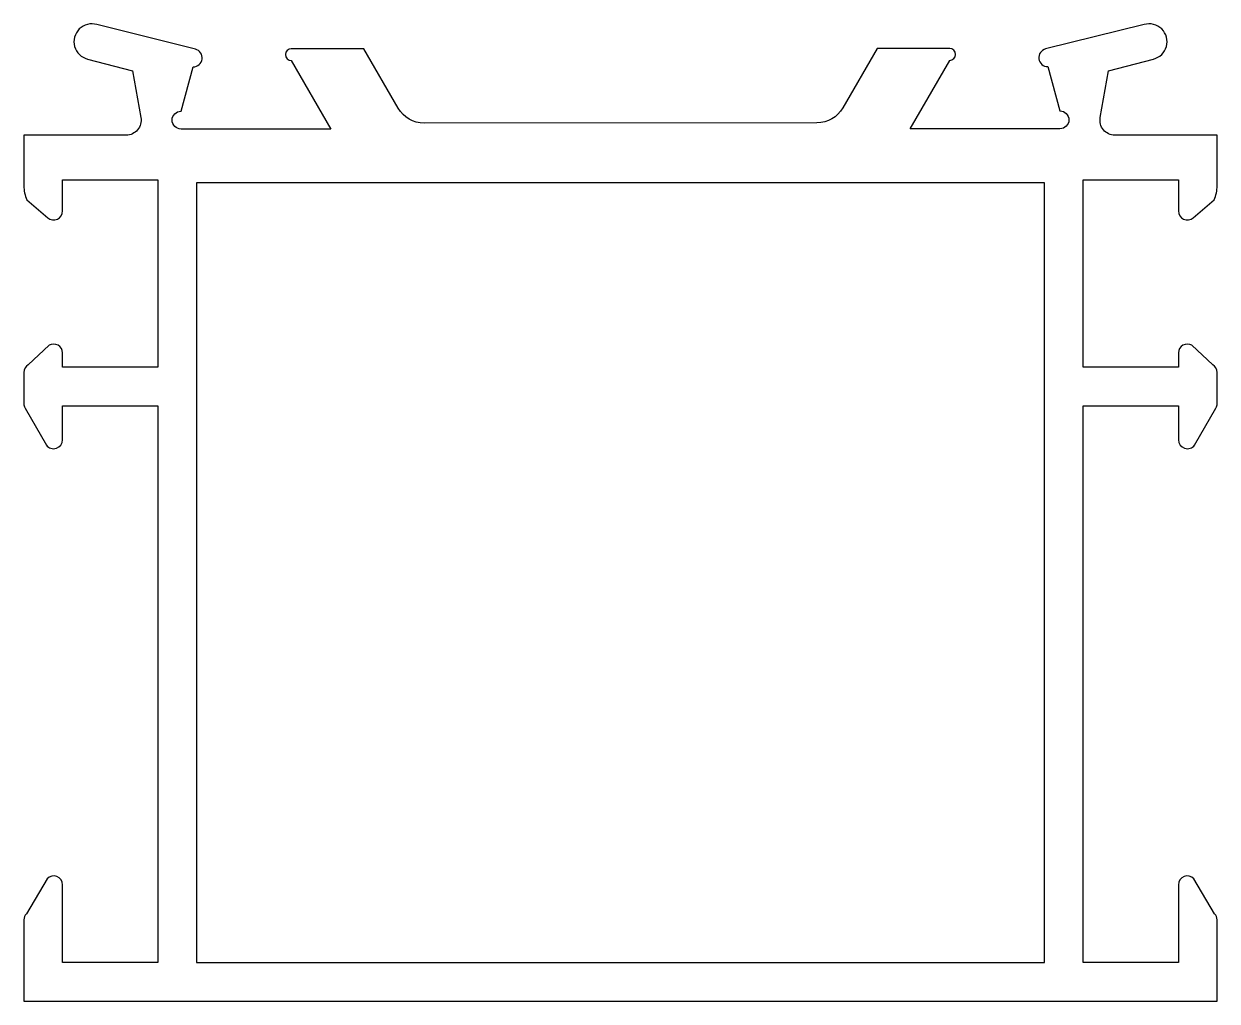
# Model space of a CAD drawing. Extents: x 136.1 to 176.2, y 204.4 to 237.2.
import ezdxf

# ---------------------------------------------------------------- set-up
doc = ezdxf.new("R2010")
doc.units = 0
doc.layers.get('0').update_dxf_attribs({"linetype": 'CONTINUOUS'})

msp = doc.modelspace()

# ---------------------------------------------------------------- linework, layer by layer
at = {"color": 7}
msp.add_lwpolyline([(165.862, 233.698), (167.19, 235.998, 1), (167.19, 236.398), (164.75, 236.398), (163.595, 234.398, -0.267949), (162.729, 233.898), (149.528, 233.891, -0.268233), (148.661, 234.391), (147.507, 236.391), (145.066, 236.391, 1), (145.066, 235.991), (146.394, 233.691), (141.361, 233.691, -1), (141.361, 234.291), (141.767, 235.781, 0.888706), (141.842, 236.372), (138.53, 237.201, 1.019099), (138.217, 236.042), (139.728, 235.646), (140.009, 234.073, -0.46697), (139.517, 233.485), (137.658, 233.485), (136.078, 233.485), (136.078, 231.786, 0.112374), (136.183, 231.308), (136.883, 230.709, 0.640503), (137.378, 230.937), (137.378, 231.985), (140.578, 231.985), (140.578, 225.685), (137.378, 225.685), (137.378, 226.166, 0.577243), (136.928, 226.425), (136.228, 225.772, 0.268035), (136.078, 225.512), (136.078, 224.465, 0.131511), (136.118, 224.315), (136.835, 223.073, 0.727625), (137.378, 223.248), (137.378, 224.385), (140.578, 224.385), (140.578, 205.685), (137.378, 205.685), (137.378, 208.291, 0.675294), (136.862, 208.499), (136.162, 207.32, 0.19382), (136.078, 207.112), (136.078, 204.385), (176.178, 204.385), (176.178, 207.112, 0.19382), (176.094, 207.32), (175.394, 208.499, 0.675294), (174.878, 208.291), (174.878, 205.685), (171.678, 205.685), (171.678, 224.385), (174.878, 224.385), (174.878, 223.248, 0.727625), (175.421, 223.073), (176.138, 224.315, 0.131511), (176.178, 224.465), (176.178, 225.512, 0.268035), (176.028, 225.772), (175.328, 226.425, 0.577243), (174.878, 226.166), (174.878, 225.685), (171.678, 225.685), (171.678, 231.985), (174.878, 231.985), (174.878, 230.937, 0.640503), (175.373, 230.709), (176.073, 231.308, 0.112374), (176.178, 231.786), (176.178, 233.485), (174.598, 233.485), (172.742, 233.485, -0.46697), (172.249, 234.073), (172.53, 235.646), (174.041, 236.042, 1.019099), (173.728, 237.201), (170.415, 236.38, 0.890254), (170.489, 235.788), (170.895, 234.298, -1), (170.895, 233.698)], format="xyb", close=True, dxfattribs=at)
msp.add_lwpolyline([(170.378, 205.685), (170.378, 231.885), (141.878, 231.885), (141.878, 205.685)], close=True, dxfattribs=at)

doc.saveas('drawing.dxf')
